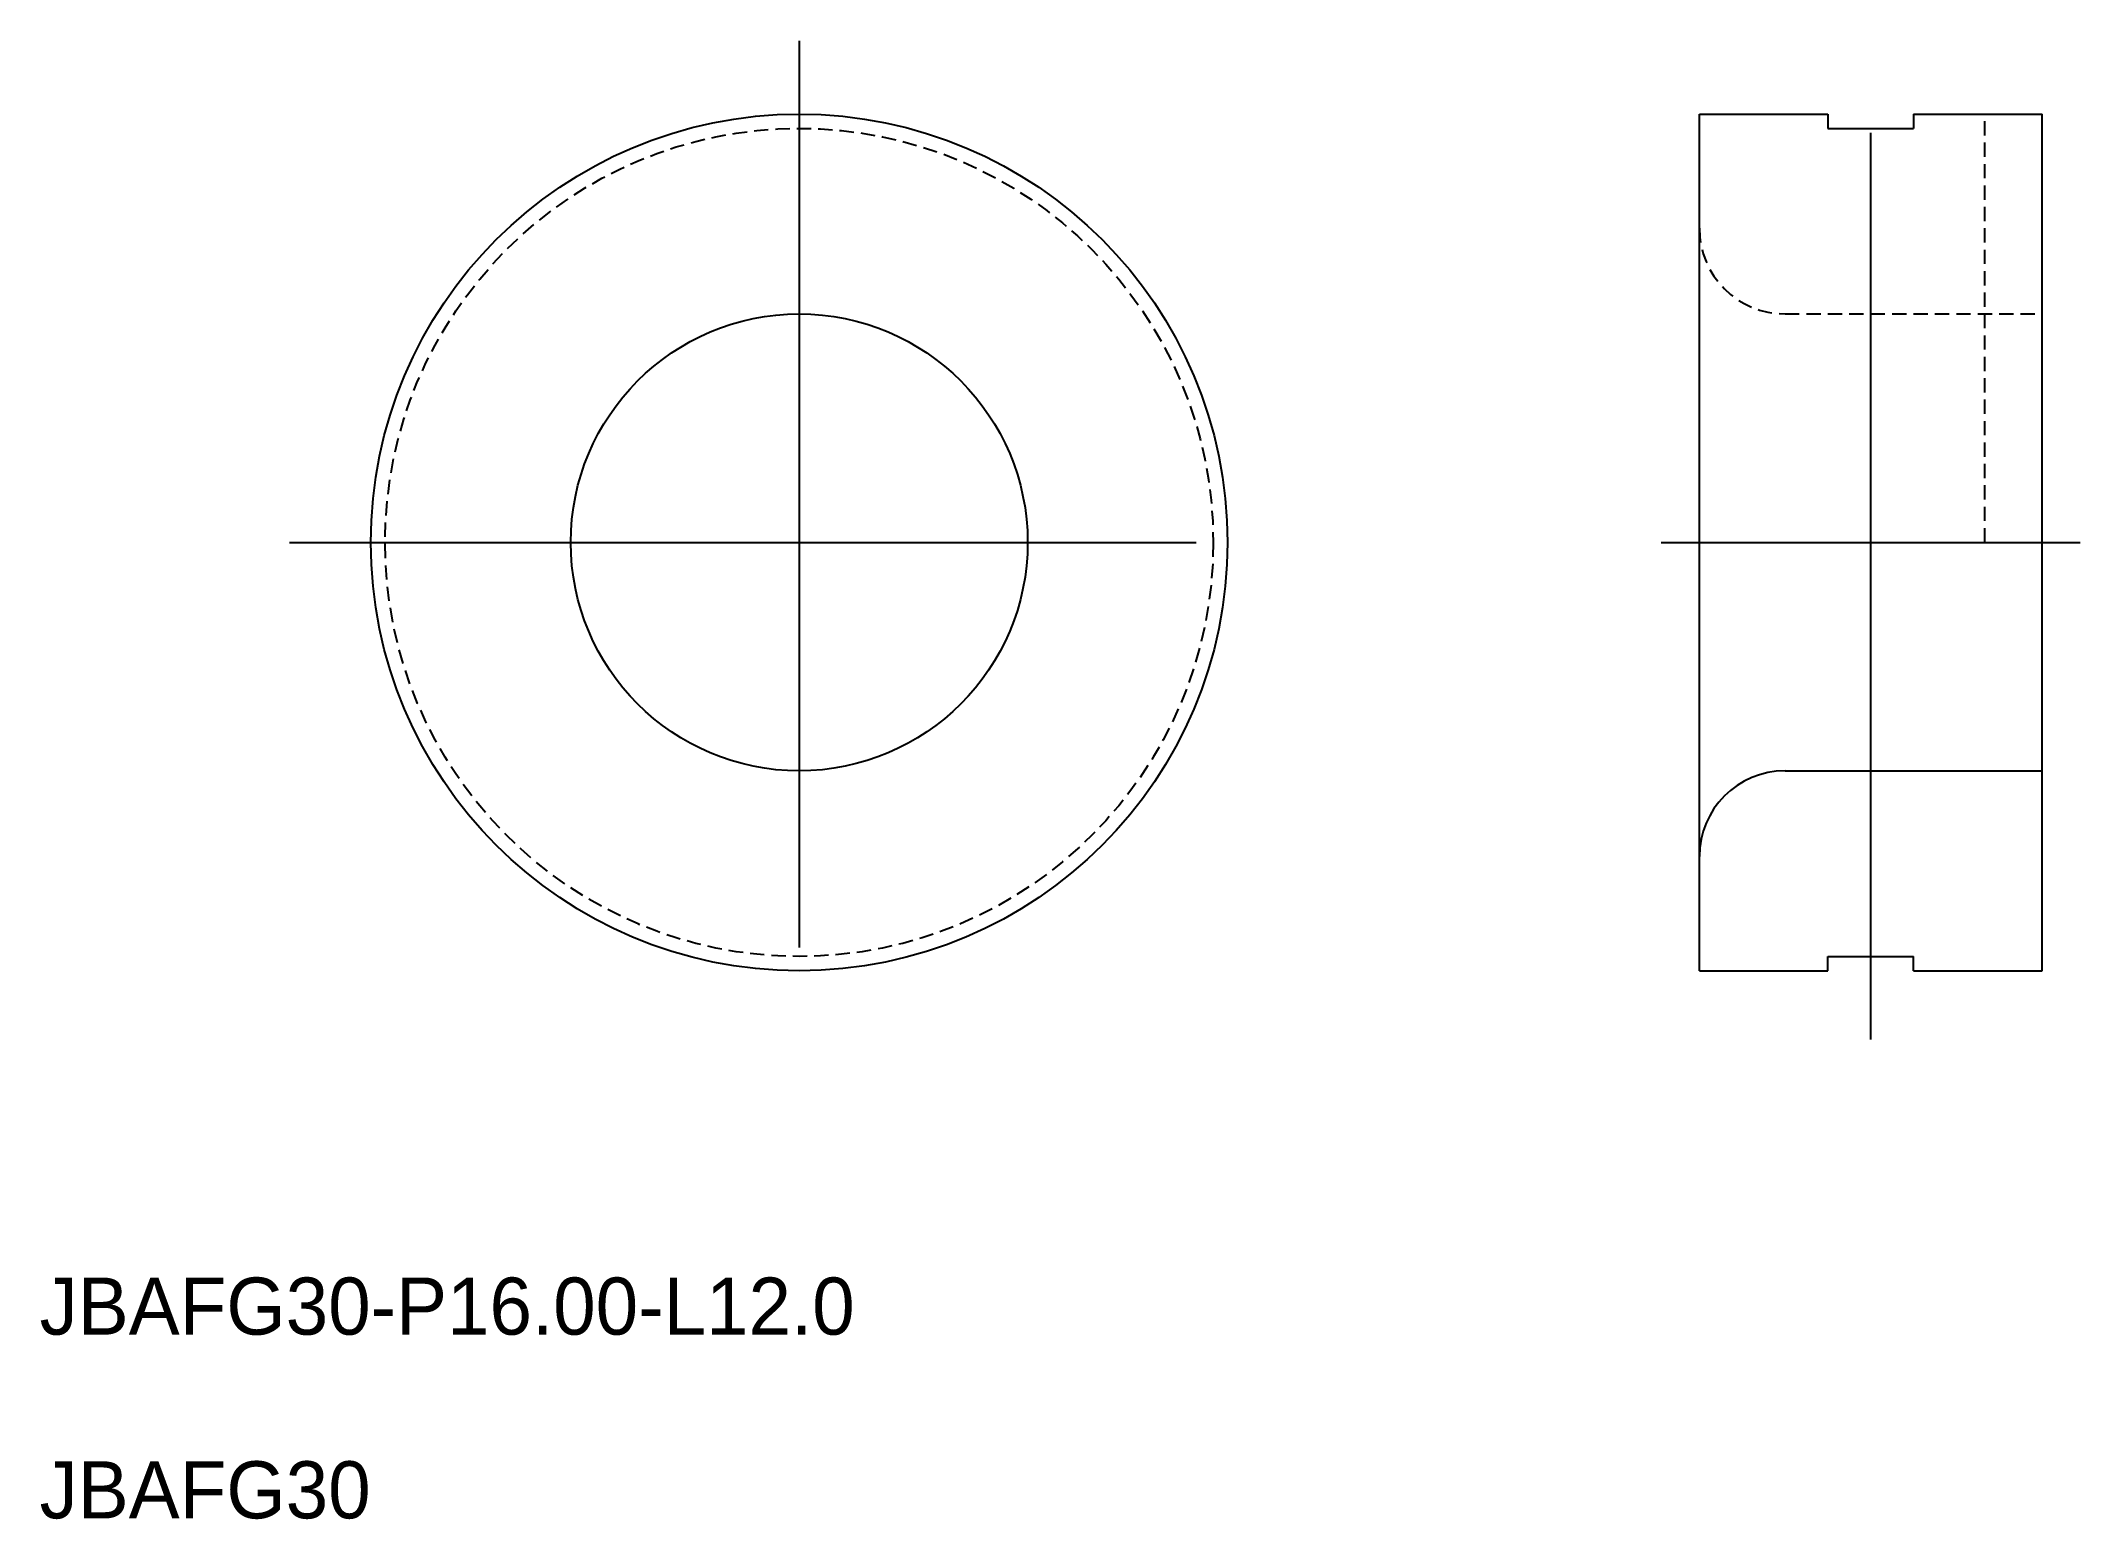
# Model space of a CAD drawing. Extents: x 92.3 to 163.7, y 201.4 to 253.2.
import ezdxf

# ---------------------------------------------------------------- set-up
doc = ezdxf.new("R2010")
doc.units = 0
doc.linetypes.add('CENTER', pattern=[50.8, 31.75, -6.35, 6.35, -6.35])
doc.linetypes.add('DASHED', pattern=[0.75, 0.5, -0.25])
doc.layers.get('0').update_dxf_attribs({"linetype": 'CONTINUOUS'})
doc.layers.add('CENTER', color=1, linetype='CENTER')

msp = doc.modelspace()

# ---------------------------------------------------------------- linework, layer by layer
for p, q in [((150.408, 220.611), (150.408, 250.611)), ((150.408, 250.611), (154.908, 250.611)), ((154.908, 250.611), (154.908, 250.111)), ((154.908, 250.111), (157.908, 250.111)), ((157.908, 250.611), (162.408, 250.611)), ((157.908, 250.611), (157.908, 250.111)), ((162.408, 220.611), (162.408, 250.611)), ((153.408, 227.611), (162.408, 227.611)), ((154.908, 221.111), (157.908, 221.111)), ((154.908, 220.611), (154.908, 221.111)), ((157.908, 220.611), (157.908, 221.111)), ((150.408, 220.611), (154.908, 220.611)), ((157.908, 220.611), (162.408, 220.611))]:
    msp.add_line(p, q)
at = {"color": 3, "linetype": 'DASHED'}
for p, q in [((160.408, 235.611), (160.408, 250.611)), ((153.408, 243.611), (162.408, 243.611))]:
    msp.add_line(p, q, dxfattribs=at)
for radius in [15, 8]:
    msp.add_circle((118.885, 235.611), radius)
msp.add_circle((118.885, 235.611), 14.5, dxfattribs=at)
msp.add_arc((153.408, 246.611), 3, 180, 270, dxfattribs=at)
msp.add_arc((153.408, 224.611), 3, 90, 180)
at = {"layer": 'CENTER', "linetype": 'CENTER'}
for p, q in [((118.885, 253.178), (118.885, 218.044)), ((156.408, 218.205), (156.408, 253.017)), ((101.041, 235.611), (136.73, 235.611)), ((149.07, 235.611), (163.745, 235.611))]:
    msp.add_line(p, q, dxfattribs=at)

# ---------------------------------------------------------------- texts
for s, p in [('JBAFG30-P16.00-L12.0', (92.285, 207.866)), ('JBAFG30', (92.285, 201.432))]:
    msp.add_text(s, height=2).set_placement(p)

doc.saveas('drawing.dxf')
